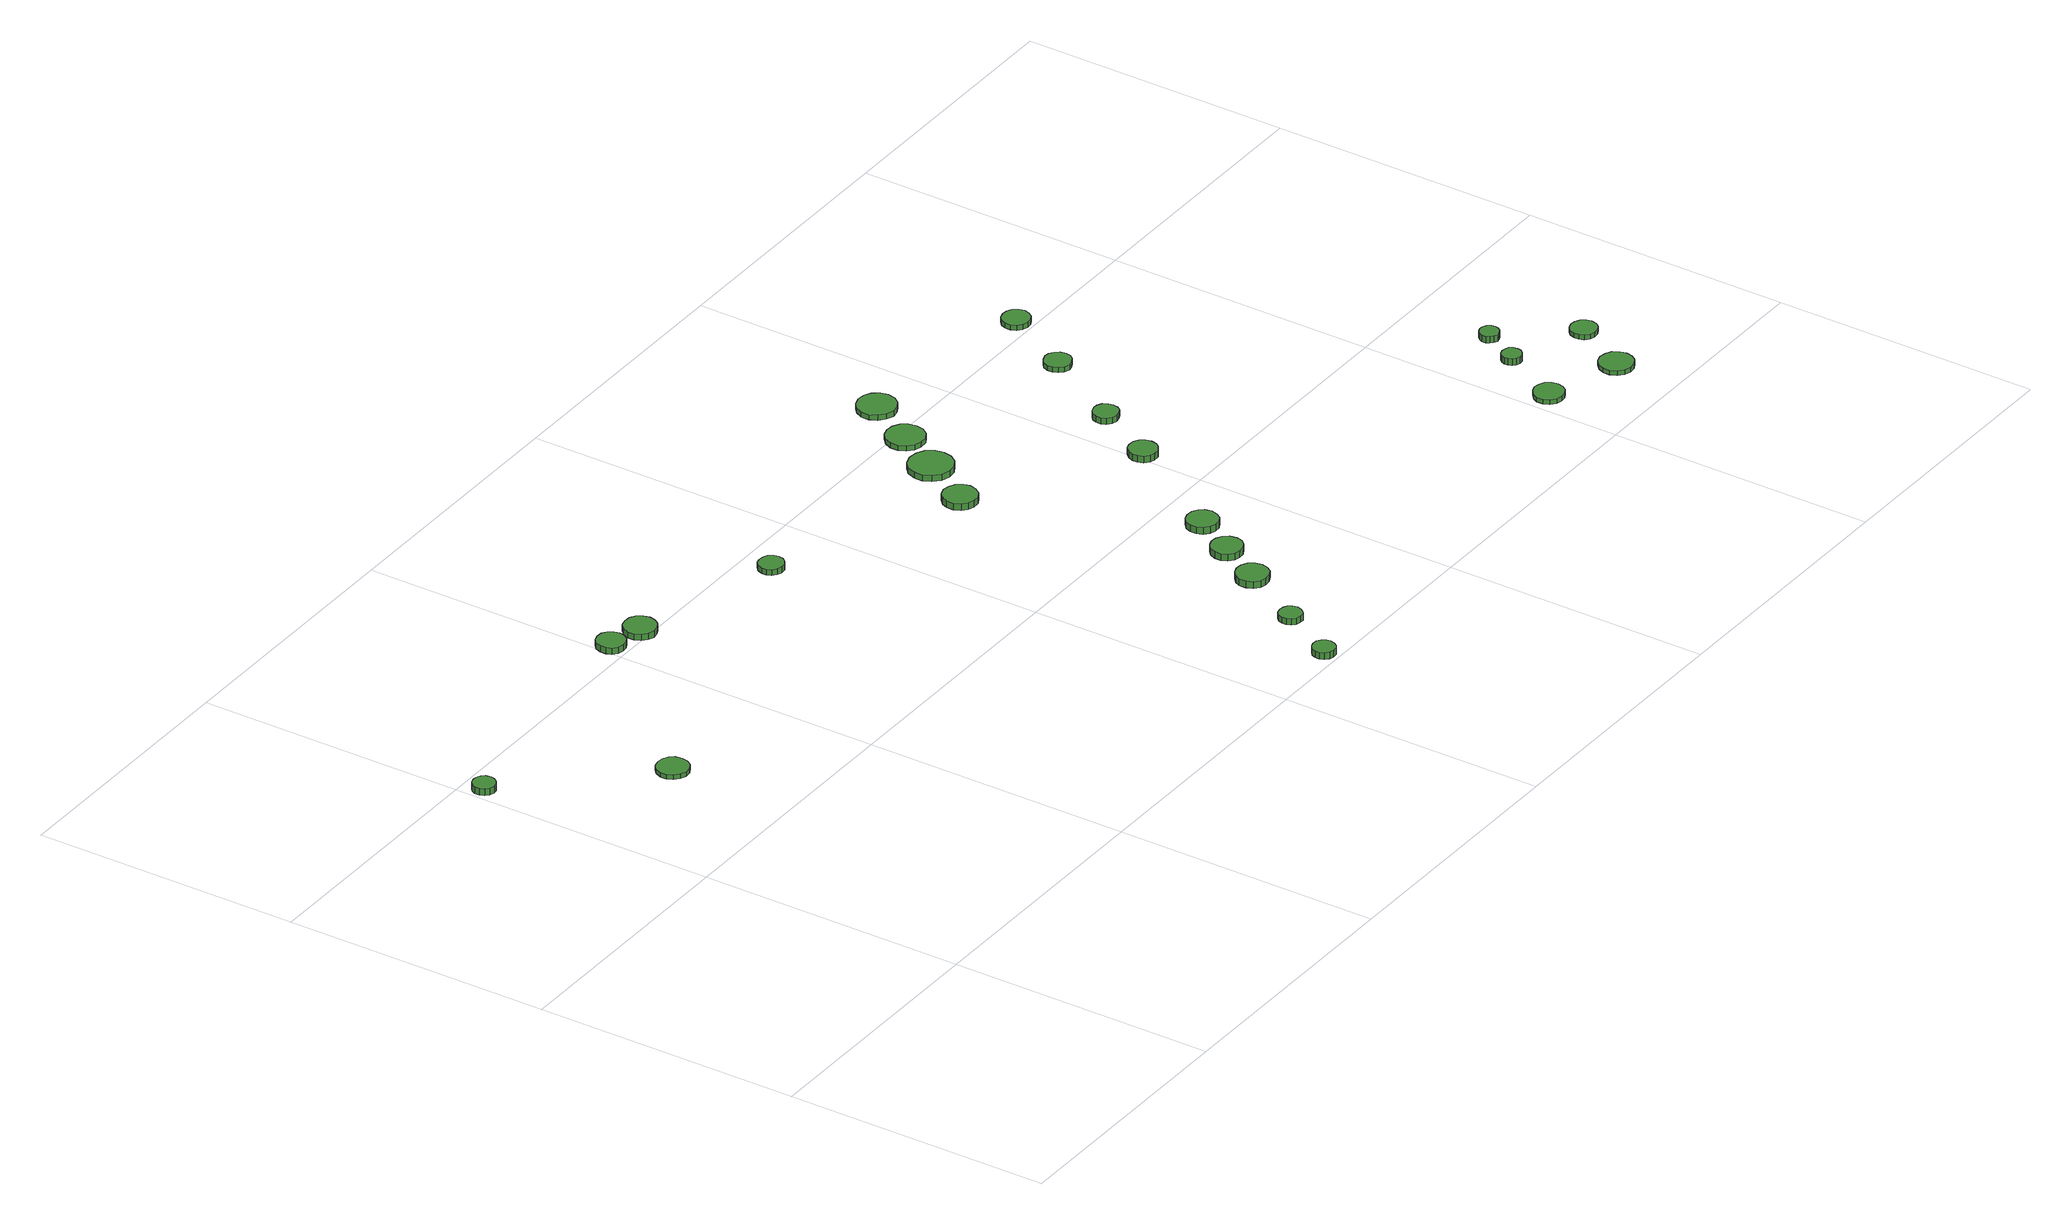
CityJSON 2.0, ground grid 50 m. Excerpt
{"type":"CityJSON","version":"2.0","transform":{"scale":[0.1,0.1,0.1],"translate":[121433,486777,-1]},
"CityObjects":{
"tree1":{"type":"SolitaryVegetationObject","attributes":{"function":"something"},"geometry":[{"type":"MultiSurface","lod":"1","boundaries":[[[0,1,2,3,4,5,6,7,8,9,10,11,12,13,14]],[[15,16,17,18,19,20,21,22,23,24,25,26,27,28,29]],[[0,29,28,1]],[[1,28,27,2]],[[2,27,26,3]],[[3,26,25,4]],[[4,25,24,5]],[[5,24,23,6]],[[6,23,22,7]],[[7,22,21,8]],[[8,21,20,9]],[[9,20,19,10]],[[10,19,18,11]],[[11,18,17,12]],[[12,17,16,13]],[[13,16,15,14]],[[14,15,29,0]]]}]},
"tree2":{"type":"SolitaryVegetationObject","attributes":{"function":"something"},"geometry":[{"type":"MultiSurface","lod":"1","boundaries":[[[30,31,32,33,34,35,36,37,38,39,40,41,42,43,44]],[[45,46,47,48,49,50,51,52,53,54,55,56,57,58,59]],[[30,59,58,31]],[[31,58,57,32]],[[32,57,56,33]],[[33,56,55,34]],[[34,55,54,35]],[[35,54,53,36]],[[36,53,52,37]],[[37,52,51,38]],[[38,51,50,39]],[[39,50,49,40]],[[40,49,48,41]],[[41,48,47,42]],[[42,47,46,43]],[[43,46,45,44]],[[44,45,59,30]]]}]},
"tree3":{"type":"SolitaryVegetationObject","attributes":{"function":"something"},"geometry":[{"type":"MultiSurface","lod":"1","boundaries":[[[60,61,62,63,64,65,66,67,68,69,70,71,72,73,74]],[[75,76,77,78,79,80,81,82,83,84,85,86,87,88,89]],[[60,89,88,61]],[[61,88,87,62]],[[62,87,86,63]],[[63,86,85,64]],[[64,85,84,65]],[[65,84,83,66]],[[66,83,82,67]],[[67,82,81,68]],[[68,81,80,69]],[[69,80,79,70]],[[70,79,78,71]],[[71,78,77,72]],[[72,77,76,73]],[[73,76,75,74]],[[74,75,89,60]]]}]},
"tree4":{"type":"SolitaryVegetationObject","attributes":{"function":"something"},"geometry":[{"type":"MultiSurface","lod":"1","boundaries":[[[90,91,92,93,94,95,96,97,98,99,100,101,102,103,104]],[[105,106,107,108,109,110,111,112,113,114,115,116,117,118,119]],[[90,119,118,91]],[[91,118,117,92]],[[92,117,116,93]],[[93,116,115,94]],[[94,115,114,95]],[[95,114,113,96]],[[96,113,112,97]],[[97,112,111,98]],[[98,111,110,99]],[[99,110,109,100]],[[100,109,108,101]],[[101,108,107,102]],[[102,107,106,103]],[[103,106,105,104]],[[104,105,119,90]]]}]},
"tree5":{"type":"SolitaryVegetationObject","attributes":{"function":"something"},"geometry":[{"type":"MultiSurface","lod":"1","boundaries":[[[120,121,122,123,124,125,126,127,128,129,130,131,132,133,134]],[[135,136,137,138,139,140,141,142,143,144,145,146,147,148,149]],[[120,149,148,121]],[[121,148,147,122]],[[122,147,146,123]],[[123,146,145,124]],[[124,145,144,125]],[[125,144,143,126]],[[126,143,142,127]],[[127,142,141,128]],[[128,141,140,129]],[[129,140,139,130]],[[130,139,138,131]],[[131,138,137,132]],[[132,137,136,133]],[[133,136,135,134]],[[134,135,149,120]]]}]},
"tree6":{"type":"SolitaryVegetationObject","attributes":{"function":"something"},"geometry":[{"type":"MultiSurface","lod":"1","boundaries":[[[150,151,152,153,154,155,156,157,158,159,160,161,162,163,164]],[[165,166,167,168,169,170,171,172,173,174,175,176,177,178,179]],[[150,179,178,151]],[[151,178,177,152]],[[152,177,176,153]],[[153,176,175,154]],[[154,175,174,155]],[[155,174,173,156]],[[156,173,172,157]],[[157,172,171,158]],[[158,171,170,159]],[[159,170,169,160]],[[160,169,168,161]],[[161,168,167,162]],[[162,167,166,163]],[[163,166,165,164]],[[164,165,179,150]]]}]},
"tree7":{"type":"SolitaryVegetationObject","attributes":{"function":"something"},"geometry":[{"type":"MultiSurface","lod":"1","boundaries":[[[180,181,182,183,184,185,186,187,188,189,190,191,192,193,194]],[[195,196,197,198,199,200,201,202,203,204,205,206,207,208,209]],[[180,209,208,181]],[[181,208,207,182]],[[182,207,206,183]],[[183,206,205,184]],[[184,205,204,185]],[[185,204,203,186]],[[186,203,202,187]],[[187,202,201,188]],[[188,201,200,189]],[[189,200,199,190]],[[190,199,198,191]],[[191,198,197,192]],[[192,197,196,193]],[[193,196,195,194]],[[194,195,209,180]]]}]},
"tree8":{"type":"SolitaryVegetationObject","attributes":{"function":"something"},"geometry":[{"type":"MultiSurface","lod":"1","boundaries":[[[210,211,212,213,214,215,216,217,218,219,220,221,222,223,224]],[[225,226,227,228,229,230,231,232,233,234,235,236,237,238,239]],[[210,239,238,211]],[[211,238,237,212]],[[212,237,236,213]],[[213,236,235,214]],[[214,235,234,215]],[[215,234,233,216]],[[216,233,232,217]],[[217,232,231,218]],[[218,231,230,219]],[[219,230,229,220]],[[220,229,228,221]],[[221,228,227,222]],[[222,227,226,223]],[[223,226,225,224]],[[224,225,239,210]]]}]},
"tree9":{"type":"SolitaryVegetationObject","attributes":{"function":"something"},"geometry":[{"type":"MultiSurface","lod":"1","boundaries":[[[240,241,242,243,244,245,246,247,248,249,250,251,252,253,254]],[[255,256,257,258,259,260,261,262,263,264,265,266,267,268,269]],[[240,269,268,241]],[[241,268,267,242]],[[242,267,266,243]],[[243,266,265,244]],[[244,265,264,245]],[[245,264,263,246]],[[246,263,262,247]],[[247,262,261,248]],[[248,261,260,249]],[[249,260,259,250]],[[250,259,258,251]],[[251,258,257,252]],[[252,257,256,253]],[[253,256,255,254]],[[254,255,269,240]]]}]},
"tree10":{"type":"SolitaryVegetationObject","attributes":{"function":"something"},"geometry":[{"type":"MultiSurface","lod":"1","boundaries":[[[270,271,272,273,274,275,276,277,278,279,280,281,282,283,284]],[[285,286,287,288,289,290,291,292,293,294,295,296,297,298,299]],[[270,299,298,271]],[[271,298,297,272]],[[272,297,296,273]],[[273,296,295,274]],[[274,295,294,275]],[[275,294,293,276]],[[276,293,292,277]],[[277,292,291,278]],[[278,291,290,279]],[[279,290,289,280]],[[280,289,288,281]],[[281,288,287,282]],[[282,287,286,283]],[[283,286,285,284]],[[284,285,299,270]]]}]},
"tree11":{"type":"SolitaryVegetationObject","attributes":{"function":"something"},"geometry":[{"type":"MultiSurface","lod":"1","boundaries":[[[300,301,302,303,304,305,306,307,308,309,310,311,312,313,314]],[[315,316,317,318,319,320,321,322,323,324,325,326,327,328,329]],[[300,329,328,301]],[[301,328,327,302]],[[302,327,326,303]],[[303,326,325,304]],[[304,325,324,305]],[[305,324,323,306]],[[306,323,322,307]],[[307,322,321,308]],[[308,321,320,309]],[[309,320,319,310]],[[310,319,318,311]],[[311,318,317,312]],[[312,317,316,313]],[[313,316,315,314]],[[314,315,329,300]]]}]},
"tree12":{"type":"SolitaryVegetationObject","attributes":{"function":"something"},"geometry":[{"type":"MultiSurface","lod":"1","boundaries":[[[330,331,332,333,334,335,336,337,338,339,340,341,342,343,344]],[[345,346,347,348,349,350,351,352,353,354,355,356,357,358,359]],[[330,359,358,331]],[[331,358,357,332]],[[332,357,356,333]],[[333,356,355,334]],[[334,355,354,335]],[[335,354,353,336]],[[336,353,352,337]],[[337,352,351,338]],[[338,351,350,339]],[[339,350,349,340]],[[340,349,348,341]],[[341,348,347,342]],[[342,347,346,343]],[[343,346,345,344]],[[344,345,359,330]]]}]},
"tree13":{"type":"SolitaryVegetationObject","attributes":{"function":"something"},"geometry":[{"type":"MultiSurface","lod":"1","boundaries":[[[360,361,362,363,364,365,366,367,368,369,370,371,372,373,374]],[[375,376,377,378,379,380,381,382,383,384,385,386,387,388,389]],[[360,389,388,361]],[[361,388,387,362]],[[362,387,386,363]],[[363,386,385,364]],[[364,385,384,365]],[[365,384,383,366]],[[366,383,382,367]],[[367,382,381,368]],[[368,381,380,369]],[[369,380,379,370]],[[370,379,378,371]],[[371,378,377,372]],[[372,377,376,373]],[[373,376,375,374]],[[374,375,389,360]]]}]},
"tree14":{"type":"SolitaryVegetationObject","attributes":{"function":"something"},"geometry":[{"type":"MultiSurface","lod":"1","boundaries":[[[390,391,392,393,394,395,396,397,398,399,400,401,402,403,404]],[[405,406,407,408,409,410,411,412,413,414,415,416,417,418,419]],[[390,419,418,391]],[[391,418,417,392]],[[392,417,416,393]],[[393,416,415,394]],[[394,415,414,395]],[[395,414,413,396]],[[396,413,412,397]],[[397,412,411,398]],[[398,411,410,399]],[[399,410,409,400]],[[400,409,408,401]],[[401,408,407,402]],[[402,407,406,403]],[[403,406,405,404]],[[404,405,419,390]]]}]},
"tree15":{"type":"SolitaryVegetationObject","attributes":{"function":"something"},"geometry":[{"type":"MultiSurface","lod":"1","boundaries":[[[420,421,422,423,424,425,426,427,428,429,430,431,432,433,434]],[[435,436,437,438,439,440,441,442,443,444,445,446,447,448,449]],[[420,449,448,421]],[[421,448,447,422]],[[422,447,446,423]],[[423,446,445,424]],[[424,445,444,425]],[[425,444,443,426]],[[426,443,442,427]],[[427,442,441,428]],[[428,441,440,429]],[[429,440,439,430]],[[430,439,438,431]],[[431,438,437,432]],[[432,437,436,433]],[[433,436,435,434]],[[434,435,449,420]]]}]},
"tree16":{"type":"SolitaryVegetationObject","attributes":{"function":"something"},"geometry":[{"type":"MultiSurface","lod":"1","boundaries":[[[450,451,452,453,454,455,456,457,458,459,460,461,462,463,464]],[[465,466,467,468,469,470,471,472,473,474,475,476,477,478,479]],[[450,479,478,451]],[[451,478,477,452]],[[452,477,476,453]],[[453,476,475,454]],[[454,475,474,455]],[[455,474,473,456]],[[456,473,472,457]],[[457,472,471,458]],[[458,471,470,459]],[[459,470,469,460]],[[460,469,468,461]],[[461,468,467,462]],[[462,467,466,463]],[[463,466,465,464]],[[464,465,479,450]]]}]},
"tree17":{"type":"SolitaryVegetationObject","attributes":{"function":"something"},"geometry":[{"type":"MultiSurface","lod":"1","boundaries":[[[480,481,482,483,484,485,486,487,488,489,490,491,492,493,494]],[[495,496,497,498,499,500,501,502,503,504,505,506,507,508,509]],[[480,509,508,481]],[[481,508,507,482]],[[482,507,506,483]],[[483,506,505,484]],[[484,505,504,485]],[[485,504,503,486]],[[486,503,502,487]],[[487,502,501,488]],[[488,501,500,489]],[[489,500,499,490]],[[490,499,498,491]],[[491,498,497,492]],[[492,497,496,493]],[[493,496,495,494]],[[494,495,509,480]]]}]},
"tree18":{"type":"SolitaryVegetationObject","attributes":{"function":"something"},"geometry":[{"type":"MultiSurface","lod":"1","boundaries":[[[510,511,512,513,514,515,516,517,518,519,520,521,522,523,524]],[[525,526,527,528,529,530,531,532,533,534,535,536,537,538,539]],[[510,539,538,511]],[[511,538,537,512]],[[512,537,536,513]],[[513,536,535,514]],[[514,535,534,515]],[[515,534,533,516]],[[516,533,532,517]],[[517,532,531,518]],[[518,531,530,519]],[[519,530,529,520]],[[520,529,528,521]],[[521,528,527,522]],[[522,527,526,523]],[[523,526,525,524]],[[524,525,539,510]]]}]},
"tree19":{"type":"SolitaryVegetationObject","attributes":{"function":"something"},"geometry":[{"type":"MultiSurface","lod":"1","boundaries":[[[540,541,542,543,544,545,546,547,548,549,550,551,552,553,554]],[[555,556,557,558,559,560,561,562,563,564,565,566,567,568,569]],[[540,569,568,541]],[[541,568,567,542]],[[542,567,566,543]],[[543,566,565,544]],[[544,565,564,545]],[[545,564,563,546]],[[546,563,562,547]],[[547,562,561,548]],[[548,561,560,549]],[[549,560,559,550]],[[550,559,558,551]],[[551,558,557,552]],[[552,557,556,553]],[[553,556,555,554]],[[554,555,569,540]]]}]},
"tree20":{"type":"SolitaryVegetationObject","attributes":{"function":"something"},"geometry":[{"type":"MultiSurface","lod":"1","boundaries":[[[570,571,572,573,574,575,576,577,578,579,580,581,582,583,584]],[[585,586,587,588,589,590,591,592,593,594,595,596,597,598,599]],[[570,599,598,571]],[[571,598,597,572]],[[572,597,596,573]],[[573,596,595,574]],[[574,595,594,575]],[[575,594,593,576]],[[576,593,592,577]],[[577,592,591,578]],[[578,591,590,579]],[[579,590,589,580]],[[580,589,588,581]],[[581,588,587,582]],[[582,587,586,583]],[[583,586,585,584]],[[584,585,599,570]]]}]},
"tree21":{"type":"SolitaryVegetationObject","attributes":{"function":"something"},"geometry":[{"type":"MultiSurface","lod":"1","boundaries":[[[600,601,602,603,604,605,606,607,608,609,610,611,612,613,614]],[[615,616,617,618,619,620,621,622,623,624,625,626,627,628,629]],[[600,629,628,601]],[[601,628,627,602]],[[602,627,626,603]],[[603,626,625,604]],[[604,625,624,605]],[[605,624,623,606]],[[606,623,622,607]],[[607,622,621,608]],[[608,621,620,609]],[[609,620,619,610]],[[610,619,618,611]],[[611,618,617,612]],[[612,617,616,613]],[[613,616,615,614]],[[614,615,629,600]]]}]},
"tree22":{"type":"SolitaryVegetationObject","attributes":{"function":"something"},"geometry":[{"type":"MultiSurface","lod":"1","boundaries":[[[630,631,632,633,634,635,636,637,638,639,640,641,642,643,644]],[[645,646,647,648,649,650,651,652,653,654,655,656,657,658,659]],[[630,659,658,631]],[[631,658,657,632]],[[632,657,656,633]],[[633,656,655,634]],[[634,655,654,635]],[[635,654,653,636]],[[636,653,652,637]],[[637,652,651,638]],[[638,651,650,639]],[[639,650,649,640]],[[640,649,648,641]],[[641,648,647,642]],[[642,647,646,643]],[[643,646,645,644]],[[644,645,659,630]]]}]},
"tree23":{"type":"SolitaryVegetationObject","attributes":{"function":"something"},"geometry":[{"type":"MultiSurface","lod":"1","boundaries":[[[660,661,662,663,664,665,666,667,668,669,670,671,672,673,674]],[[675,676,677,678,679,680,681,682,683,684,685,686,687,688,689]],[[660,689,688,661]],[[661,688,687,662]],[[662,687,686,663]],[[663,686,685,664]],[[664,685,684,665]],[[665,684,683,666]],[[666,683,682,667]],[[667,682,681,668]],[[668,681,680,669]],[[669,680,679,670]],[[670,679,678,671]],[[671,678,677,672]],[[672,677,676,673]],[[673,676,675,674]],[[674,675,689,660]]]}]}
},
"vertices":[
[45,959,24],[43,968,24],[38,975,24],[30,979,24],[22,980,24],[13,977,24],[7,972,24],[3,964,24],[3,955,24],[7,947,24],[13,941,24],[22,938,24],[30,939,24],[38,944,24],[43,951,24],[43,951,11],[38,944,11],[30,939,11],[22,938,11],[13,941,11],[7,947,11],[3,955,11],[3,964,11],[7,972,11],[13,977,11],[22,980,11],[30,979,11],[38,975,11],[43,968,11],[45,959,11],
[280,732,16],[278,744,16],[271,753,16],[260,759,16],[248,760,16],[237,757,16],[228,749,16],[223,738,16],[223,726,16],[228,715,16],[237,707,16],[248,703,16],[260,704,16],[271,710,16],[278,720,16],[278,720,7],[271,710,7],[260,704,7],[248,703,7],[237,707,7],[228,715,7],[223,726,7],[223,738,7],[228,749,7],[237,757,7],[248,760,7],[260,759,7],[271,753,7],[278,744,7],[280,732,7],
[549,1034,19],[546,1044,19],[540,1053,19],[531,1059,19],[520,1060,19],[509,1057,19],[501,1049,19],[497,1039,19],[497,1028,19],[501,1018,19],[509,1011,19],[520,1008,19],[531,1009,19],[540,1014,19],[546,1023,19],[546,1023,7],[540,1014,7],[531,1009,7],[520,1008,7],[509,1011,7],[501,1018,7],[497,1028,7],[497,1039,7],[501,1049,7],[509,1057,7],[520,1060,7],[531,1059,7],[540,1053,7],[546,1044,7],[549,1034,7],
[618,1019,19],[615,1031,19],[608,1041,19],[598,1047,19],[585,1048,19],[573,1045,19],[564,1036,19],[559,1025,19],[559,1013,19],[564,1001,19],[573,993,19],[585,989,19],[598,991,19],[608,997,19],[615,1007,19],[615,1007,7],[608,997,7],[598,991,7],[585,989,7],[573,993,7],[564,1001,7],[559,1013,7],[559,1025,7],[564,1036,7],[573,1045,7],[585,1048,7],[598,1047,7],[608,1041,7],[615,1031,7],[618,1019,7],
[898,946,18],[896,955,18],[890,963,18],[882,967,18],[872,968,18],[863,966,18],[856,959,18],[852,950,18],[852,941,18],[856,932,18],[863,926,18],[872,923,18],[882,924,18],[890,929,18],[896,936,18],[896,936,7],[890,929,7],[882,924,7],[872,923,7],[863,926,7],[856,932,7],[852,941,7],[852,950,7],[856,959,7],[863,966,7],[872,968,7],[882,967,7],[890,963,7],[896,955,7],[898,946,7],
[1180,28,20],[1178,36,20],[1173,43,20],[1166,48,20],[1157,49,20],[1149,46,20],[1142,40,20],[1139,32,20],[1139,24,20],[1142,16,20],[1149,10,20],[1157,7,20],[1166,8,20],[1173,13,20],[1178,20,20],[1178,20,7],[1173,13,7],[1166,8,7],[1157,7,7],[1149,10,7],[1142,16,7],[1139,24,7],[1139,32,7],[1142,40,7],[1149,46,7],[1157,49,7],[1166,48,7],[1173,43,7],[1178,36,7],[1180,28,7],
[1240,134,19],[1238,143,19],[1233,150,19],[1226,154,19],[1217,155,19],[1209,153,19],[1202,147,19],[1199,139,19],[1199,130,19],[1202,122,19],[1209,116,19],[1217,114,19],[1226,114,19],[1233,119,19],[1238,126,19],[1238,126,7],[1233,119,7],[1226,114,7],[1217,114,7],[1209,116,7],[1202,122,7],[1199,130,7],[1199,139,7],[1202,147,7],[1209,153,7],[1217,155,7],[1226,154,7],[1233,150,7],[1238,143,7],[1240,134,7],
[1318,256,20],[1315,269,20],[1308,279,20],[1297,285,20],[1285,286,20],[1273,282,20],[1264,274,20],[1259,263,20],[1259,250,20],[1264,239,20],[1273,230,20],[1285,227,20],[1297,228,20],[1308,234,20],[1315,244,20],[1315,244,7],[1308,234,7],[1297,228,7],[1285,227,7],[1273,230,7],[1264,239,7],[1259,250,7],[1259,263,7],[1264,274,7],[1273,282,7],[1285,286,7],[1297,285,7],[1308,279,7],[1315,269,7],[1318,256,7],
[1361,336,23],[1359,348,23],[1351,358,23],[1341,364,23],[1329,365,23],[1318,361,23],[1309,353,23],[1304,342,23],[1304,330,23],[1309,319,23],[1318,311,23],[1329,308,23],[1341,309,23],[1351,315,23],[1359,324,23],[1359,324,10],[1351,315,10],[1341,309,10],[1329,308,10],[1318,311,10],[1309,319,10],[1304,330,10],[1304,342,10],[1309,353,10],[1318,361,10],[1329,365,10],[1341,364,10],[1351,358,10],[1359,348,10],[1361,336,10],
[1256,799,21],[1253,811,21],[1245,822,21],[1234,828,21],[1221,830,21],[1209,826,21],[1199,817,21],[1194,805,21],[1194,792,21],[1199,780,21],[1209,772,21],[1221,768,21],[1234,769,21],[1245,775,21],[1253,786,21],[1253,786,8],[1245,775,8],[1234,769,8],[1221,768,8],[1209,772,8],[1199,780,8],[1194,792,8],[1194,805,8],[1199,817,8],[1209,826,8],[1221,830,8],[1234,828,8],[1245,822,8],[1253,811,8],[1256,799,8],
[1406,415,25],[1403,427,25],[1396,436,25],[1386,442,25],[1374,443,25],[1363,440,25],[1354,432,25],[1349,421,25],[1349,409,25],[1354,398,25],[1363,390,25],[1374,386,25],[1386,387,25],[1396,393,25],[1403,403,25],[1403,403,12],[1396,393,12],[1386,387,12],[1374,386,12],[1363,390,12],[1354,398,12],[1349,409,12],[1349,421,12],[1354,432,12],[1363,440,12],[1374,443,12],[1386,442,12],[1396,436,12],[1403,427,12],[1406,415,12],
[1322,895,19],[1319,911,19],[1309,925,19],[1295,933,19],[1278,935,19],[1262,930,19],[1250,919,19],[1243,903,19],[1243,887,19],[1250,872,19],[1262,860,19],[1278,855,19],[1295,857,19],[1309,865,19],[1319,879,19],[1319,879,7],[1309,865,7],[1295,857,7],[1278,855,7],[1262,860,7],[1250,872,7],[1243,887,7],[1243,903,7],[1250,919,7],[1262,930,7],[1278,935,7],[1295,933,7],[1309,925,7],[1319,911,7],[1322,895,7],
[1370,981,17],[1367,996,17],[1359,1007,17],[1346,1015,17],[1332,1016,17],[1318,1012,17],[1307,1002,17],[1301,989,17],[1301,974,17],[1307,961,17],[1318,951,17],[1332,947,17],[1346,948,17],[1359,955,17],[1367,967,17],[1367,967,7],[1359,955,7],[1346,948,7],[1332,947,7],[1318,951,7],[1307,961,7],[1301,974,7],[1301,989,7],[1307,1002,7],[1318,1012,7],[1332,1016,7],[1346,1015,7],[1359,1007,7],[1367,996,7],[1370,981,7],
[1537,622,23],[1535,633,23],[1529,641,23],[1519,647,23],[1508,648,23],[1498,645,23],[1490,637,23],[1486,627,23],[1486,617,23],[1490,607,23],[1498,599,23],[1508,596,23],[1519,597,23],[1529,603,23],[1535,611,23],[1535,611,10],[1529,603,10],[1519,597,10],[1508,596,10],[1498,599,10],[1490,607,10],[1486,617,10],[1486,627,10],[1490,637,10],[1498,645,10],[1508,648,10],[1519,647,10],[1529,641,10],[1535,633,10],[1537,622,10],
[1426,1075,17],[1423,1089,17],[1414,1101,17],[1401,1108,17],[1387,1110,17],[1373,1105,17],[1362,1096,17],[1355,1082,17],[1355,1067,17],[1362,1054,17],[1373,1044,17],[1387,1039,17],[1401,1041,17],[1414,1048,17],[1423,1060,17],[1423,1060,7],[1414,1048,7],[1401,1041,7],[1387,1039,7],[1373,1044,7],[1362,1054,7],[1355,1067,7],[1355,1082,7],[1362,1096,7],[1373,1105,7],[1387,1110,7],[1401,1108,7],[1414,1101,7],[1423,1089,7],[1426,1075,7],
[1603,742,19],[1601,751,19],[1596,759,19],[1587,764,19],[1578,765,19],[1569,762,19],[1561,755,19],[1557,747,19],[1557,737,19],[1561,728,19],[1569,722,19],[1578,719,19],[1587,720,19],[1596,724,19],[1601,732,19],[1601,732,7],[1596,724,7],[1587,720,7],[1578,719,7],[1569,722,7],[1561,728,7],[1557,737,7],[1557,747,7],[1561,755,7],[1569,762,7],[1578,765,7],[1587,764,7],[1596,759,7],[1601,751,7],[1603,742,7],
[1698,899,17],[1696,909,17],[1690,917,17],[1681,923,17],[1671,924,17],[1661,920,17],[1653,914,17],[1649,904,17],[1649,894,17],[1653,885,17],[1661,878,17],[1671,874,17],[1681,876,17],[1690,881,17],[1696,889,17],[1696,889,7],[1690,881,7],[1681,876,7],[1671,874,7],[1661,878,7],[1653,885,7],[1649,894,7],[1649,904,7],[1653,914,7],[1661,920,7],[1671,924,7],[1681,923,7],[1690,917,7],[1696,909,7],[1698,899,7],
[1773,1031,17],[1770,1041,17],[1764,1050,17],[1755,1055,17],[1744,1056,17],[1734,1053,17],[1726,1046,17],[1722,1036,17],[1722,1026,17],[1726,1016,17],[1734,1009,17],[1744,1006,17],[1755,1007,17],[1764,1012,17],[1770,1021,17],[1770,1021,7],[1764,1012,7],[1755,1007,7],[1744,1006,7],[1734,1009,7],[1726,1016,7],[1722,1026,7],[1722,1036,7],[1726,1046,7],[1734,1053,7],[1744,1056,7],[1755,1055,7],[1764,1050,7],[1770,1041,7],[1773,1031,7],
[2071,161,16],[2069,172,16],[2062,182,16],[2052,187,16],[2041,189,16],[2030,185,16],[2021,177,16],[2016,167,16],[2016,155,16],[2021,145,16],[2030,137,16],[2041,134,16],[2052,135,16],[2062,141,16],[2069,150,16],[2069,150,7],[2062,141,7],[2052,135,7],[2041,134,7],[2030,137,7],[2021,145,7],[2016,155,7],[2016,167,7],[2021,177,7],[2030,185,7],[2041,189,7],[2052,187,7],[2062,182,7],[2069,172,7],[2071,161,7],
[2121,275,20],[2120,283,20],[2116,289,20],[2109,292,20],[2102,293,20],[2094,291,20],[2089,286,20],[2086,279,20],[2086,272,20],[2089,265,20],[2094,260,20],[2102,257,20],[2109,258,20],[2116,262,20],[2120,268,20],[2120,268,7],[2116,262,7],[2109,258,7],[2102,257,7],[2094,260,7],[2089,265,7],[2086,272,7],[2086,279,7],[2089,286,7],[2094,291,7],[2102,293,7],[2109,292,7],[2116,289,7],[2120,283,7],[2121,275,7],
[2215,119,16],[2212,131,16],[2205,142,16],[2194,148,16],[2181,150,16],[2169,146,16],[2159,137,16],[2154,125,16],[2154,113,16],[2159,101,16],[2169,92,16],[2181,88,16],[2194,90,16],[2205,96,16],[2212,106,16],[2212,106,7],[2205,96,7],[2194,90,7],[2181,88,7],[2169,92,7],[2159,101,7],[2154,113,7],[2154,125,7],[2159,137,7],[2169,146,7],[2181,150,7],[2194,148,7],[2205,142,7],[2212,131,7],[2215,119,7],
[2158,344,21],[2156,351,21],[2152,357,21],[2145,361,21],[2138,362,21],[2131,359,21],[2126,354,21],[2123,348,21],[2123,340,21],[2126,334,21],[2131,329,21],[2138,326,21],[2145,327,21],[2152,331,21],[2156,337,21],[2156,337,8],[2152,331,8],[2145,327,8],[2138,326,8],[2131,329,8],[2126,334,8],[2123,340,8],[2123,348,8],[2126,354,8],[2131,359,8],[2138,362,8],[2145,361,8],[2152,357,8],[2156,351,8],[2158,344,8],
[2266,222,17],[2264,232,17],[2258,240,17],[2249,245,17],[2239,246,17],[2229,243,17],[2222,236,17],[2218,227,17],[2218,217,17],[2222,208,17],[2229,201,17],[2239,198,17],[2249,199,17],[2258,204,17],[2264,212,17],[2264,212,8],[2258,204,8],[2249,199,8],[2239,198,8],[2229,201,8],[2222,208,8],[2218,217,8],[2218,227,8],[2222,236,8],[2229,243,8],[2239,246,8],[2249,245,8],[2258,240,8],[2264,232,8],[2266,222,8]
]}
